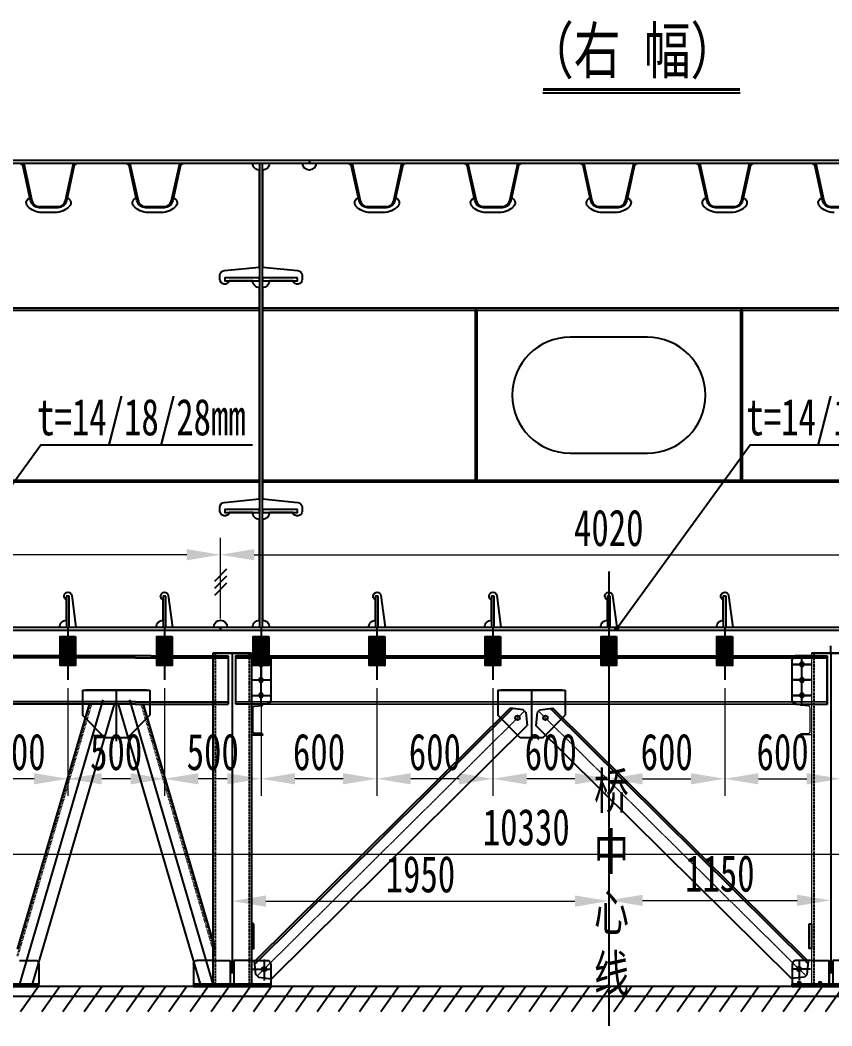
# Model space of a CAD drawing. Extents: x -158665 to 747974, y -1078007 to -307893.
# Drawn here: x 563359 to 567561, y -716023 to -710817 of the extents above; entities that cross this region are included whole.
import ezdxf

# ---------------------------------------------------------------- set-up
doc = ezdxf.new("R2010")
doc.units = 0
doc.header["$LTSCALE"] = 0.02
doc.header["$MEASUREMENT"] = 0
doc.header["$PDMODE"] = 35
doc.header["$PDSIZE"] = 150
for name, pattern in [('ACAD_ISO10W100', [18, 12, -3, 0, -3]), ('CENTER', [2, 1.25, -0.25, 0.25, -0.25]), ('DASHEDX2', [38.1, 25.4, -12.7])]:
    doc.linetypes.add(name, pattern=pattern)
doc.layers.get('0').update_dxf_attribs({"linetype": 'CONTINUOUS'})
doc.layers.get('Defpoints').update_dxf_attribs({"linetype": 'CONTINUOUS'})
doc.layers.add('1', color=1, linetype='CONTINUOUS')
doc.layers.add('中心线(CENTER)', color=1, linetype='CENTER', lineweight=13)
doc.layers.add('文字层', color=4, linetype='CONTINUOUS', lineweight=13)
doc.styles.add('仿宋', font='仿宋_GB2312_1.ttf', dxfattribs={"width": 0.7})
doc.dimstyles.new('70', dxfattribs={"dimscale": 70, "dimtxt": 2.7, "dimasz": 2.5, "dimexe": 1.25, "dimexo": 0.625, "dimtad": 1, "dimdec": 0, "dimdsep": 46, "dimtxsty": '仿宋', "dimcen": 2.5, "dimclrd": 3, "dimclre": 3, "dimclrt": 4, "dimazin": 0, "dimtfac": 1, "dimtdec": 0, "dimtmove": 0, "dimatfit": 3, "dimfxl": 1.25, "dimlwd": 13, "dimlwe": 13, "dimarcsym": 0})

# ---------------------------------------------------------------- blocks, each defined once
blk = doc.blocks.new('f d')
at = {"color": 8}
for p, q in [((-200, 0), (0, 0)), ((-1825, -192.3), (-1475, -192.3)), ((-1493.7, -192.3), (-1806.2, -192.3)), ((-1475, -192.3), (-1475, -320.6)), ((1625, -192.3), (1275, -192.3)), ((1275, -192.3), (1275, -320.6)), ((1293.7, -192.3), (1606.2, -192.3)), ((1450, -192.3), (1450, -451)), ((-300, -1610.5), (-300, -1714)), ((-299.9, -1610.5), (-299.9, -1722.5)), ((-199.9, -1590.5), (-279.9, -1590.5)), ((-200, -1590.5), (-110, -1590.5)), ((-199.9, -1590.5), (-109.9, -1590.5)), ((-110, -1590.5), (-110, -1714)), ((-109.9, -1590.5), (-109.9, -1714.5)), ((0, -1590.5), (-90, -1590.5)), ((-90, -1590.5), (-90, -1714)), ((100, -1610.5), (100, -1714)), ((-300, -1714), (100, -1714)), ((100, -1714), (-300, -1714)), ((-300, -1726), (-300, -1714)), ((-300, -1726), (-300, -1714)), ((50, -1714), (-250, -1714)), ((-250, -1714), (50, -1714)), ((-250, -1714), (-208, -1714)), ((-250, -1714), (-208, -1714)), ((-250, -1714), (-208, -1714)), ((-250, -1714), (-208, -1714)), ((50, -1714), (8, -1714)), ((50, -1714), (8, -1714)), ((100, -1726), (100, -1714)), ((-300, -1726), (100, -1726)), ((100, -1726), (-300, -1726)), ((-30, -1726), (-170, -1726)), ((-170, -1726), (-30, -1726))]:
    blk.add_line(p, q, dxfattribs=at)
at = {"color": 8, "linetype": 'DASHEDX2', "ltscale": 10}
for p, q in [((-188, 0), (-188, -1714)), ((-188, 0), (-188, -1714)), ((-188, 0), (-188, -1714)), ((-12, 0), (-12, -1714))]:
    blk.add_line(p, q, dxfattribs=at)
at = {"color": 8, "ltscale": 50}
for p, q in [((-1825, -192.3), (-1825, -320.6)), ((1625, -192.3), (1625, -320.6)), ((-3083.5, -1596.6), (-1760.8, -286)), ((-3082.3, -1609.4), (-1748, -287.4)), ((-1693.6, -293.4), (-1760.8, -286)), ((-1686.6, -300.5), (-1693.6, -293.4)), ((-1686.6, -300.5), (-1679.5, -307.6)), ((-1679.5, -307.6), (-1672.8, -374.8)), ((-1620.4, -307.6), (-1627.1, -374.8)), ((-1613.4, -300.5), (-1620.4, -307.6)), ((-1613.4, -300.5), (-1606.4, -293.3)), ((-1606.4, -293.3), (-1539.2, -286)), ((-217.3, -1608.9), (-1552, -287.4)), ((-216, -1596.1), (-1539.2, -286)), ((16, -1596.1), (1339.2, -286)), ((17.3, -1608.9), (1352, -287.4)), ((1406.4, -293.3), (1339.2, -286)), ((1413.4, -300.5), (1406.4, -293.3)), ((1413.4, -300.5), (1420.4, -307.6)), ((1420.4, -307.6), (1427.1, -374.8)), ((1479.5, -307.6), (1472.8, -374.8)), ((1486.6, -300.5), (1479.5, -307.6)), ((1486.6, -300.5), (1493.6, -293.4)), ((1493.6, -293.4), (1560.8, -286)), ((2882.3, -1609.4), (1548, -287.4)), ((2883.5, -1596.6), (1560.8, -286)), ((-1708.2, -438.7), (-1825, -320.6)), ((-1708.1, -438.7), (-1825, -320.7)), ((-1591.8, -438.7), (-1475, -320.6)), ((1391.8, -438.7), (1275, -320.6)), ((1508.1, -438.7), (1625, -320.7)), ((1508.2, -438.7), (1625, -320.6)), ((-2995.5, -1685.4), (-1672.8, -374.8)), ((-303.9, -1684.9), (-1627.1, -374.8)), ((103.9, -1684.9), (1427.1, -374.8)), ((2795.5, -1685.4), (1472.8, -374.8)), ((-1591.8, -438.7), (-1708.2, -438.7)), ((1391.8, -438.7), (1508.2, -438.7)), ((-3076.8, -1663.9), (-3083.5, -1596.6)), ((-200, -1590.5), (-280, -1590.5)), ((-222.7, -1663.4), (-216, -1596.1)), ((0, -1590.5), (80, -1590.5)), ((22.7, -1663.4), (16, -1596.1)), ((2876.8, -1663.9), (2883.5, -1596.6)), ((-3069.8, -1671), (-3076.8, -1663.9)), ((-229.7, -1670.5), (-222.7, -1663.4)), ((29.7, -1670.5), (22.7, -1663.4)), ((2869.8, -1671), (2876.8, -1663.9)), ((-3069.8, -1671), (-3062.7, -1678.1)), ((-3062.7, -1678.1), (-2995.5, -1685.4)), ((-236.7, -1677.6), (-303.9, -1684.9)), ((-229.7, -1670.5), (-236.7, -1677.6)), ((29.7, -1670.5), (36.7, -1677.6)), ((36.7, -1677.6), (103.9, -1684.9)), ((2862.7, -1678.1), (2795.5, -1685.4)), ((2869.8, -1671), (2862.7, -1678.1))]:
    blk.add_line(p, q, dxfattribs=at)
at = {"color": 8, "ltscale": 5}
blk.add_line((-1650, -192.3), (-1650, -451), dxfattribs=at)
at = {"color": 8, "linetype": 'ACAD_ISO10W100', "ltscale": 10}
for p, q in [((-3034.3, -1585.8), (-3034.2, -1695.8)), ((-265.2, -1585.3), (-265.2, -1695.3)), ((65.2, -1585.3), (65.2, -1695.3)), ((2834.3, -1585.8), (2834.2, -1695.8)), ((-3094.3, -1635.8), (-2994.3, -1635.7)), ((-205.2, -1635.3), (-305.2, -1635.3)), ((5.2, -1635.3), (105.2, -1635.3)), ((2894.3, -1635.8), (2794.3, -1635.7))]:
    blk.add_line(p, q, dxfattribs=at)
at = {"color": 8}
for centre in [(-1722.1, -335.7), (-1722.1, -335.6), (-1577.9, -335.6), (1377.9, -335.6), (1522.1, -335.6), (1522.1, -335.7), (-3034.3, -1635.8), (-265.2, -1635.3), (65.2, -1635.3), (2834.3, -1635.8)]:
    blk.add_circle(centre, 11.6, dxfattribs=at)
for centre, start, end in [((-280, -1610.5), 90, 180), ((-279.9, -1610.5), 90, 180), ((80, -1610.5), 0, 90)]:
    blk.add_arc(centre, 20, start, end, dxfattribs=at)
at = {"layer": '中心线(CENTER)', "color": 8, "ltscale": 5}
for p, q in [((-3069.8, -1671), (-1686.6, -300.5)), ((-229.7, -1670.5), (-1613.4, -300.5)), ((29.7, -1670.5), (1413.4, -300.5)), ((2869.8, -1671), (1486.6, -300.5))]:
    blk.add_line(p, q, dxfattribs=at)
at = {"layer": '文字层', "color": 8}
for p, q in [((-200, 0), (-200, -1320)), ((-200, 0), (-200, -1714)), ((-200, 0), (-200, -1714)), ((-200, 0), (-200, -1714)), ((0, 0), (0, -1714)), ((0, 0), (0, -1714))]:
    blk.add_line(p, q, dxfattribs=at)
blk.add_lwpolyline([(-200, -424), (-260, -424, -0.390356), (-253.4, -416.8), (-215.1, -413.9, 0.393594), (-207.2, -405.3), (-207.2, -282.7, 0.390356), (-215.1, -274.1), (-253.4, -271.2, -0.390356), (-260, -264), (-200, -264)], format="xyb", close=True, dxfattribs=at)
blk = doc.blocks.new('TJ')
at = {"color": 8}
for p, q in [((8800, 0), (9000, 0)), ((8900, 0), (8900, -1658.3)), ((11900, 0), (11900, -1320)), ((12100, 0), (11900, 0)), ((11900, 0), (11900, -1714)), ((11900, 0), (12100, 0)), ((12000, 0), (12000, -1658.3)), ((12100, 0), (12100, -1714)), ((12100, 0), (12100, -1714)), ((8919.9, -15.3), (8919.7, -265.5)), ((8919.7, -265.5), (8919.9, -15.3)), ((8919.7, -265.5), (8919.9, -15.3)), ((8919.9, -264), (8919.9, -13.8)), ((8919.9, -264), (8919.9, -13.8)), ((8999.9, -14), (8919.9, -14)), ((8999.9, -14), (8919.9, -14)), ((11980.1, -14), (8920, -13.8)), ((8920, -13.8), (8920, -264)), ((8920, -264), (8920, -13.8)), ((8920, -264), (8920, -13.8)), ((9080, -14), (8920, -14)), ((9000, -14), (8920, -14)), ((11980.1, -25.1), (8920, -25.5)), ((9099.9, -244), (9099.9, -34)), ((9100, -244), (9100, -34)), ((11980.1, -264), (11980.1, -14)), ((11980.1, -264), (11980.1, -14)), ((12419.9, -14), (12020, -14)), ((12020, -14), (12020, -263.9)), ((12499.9, -25), (12020, -25.1)), ((12419.9, -14), (13180, -14)), ((13180, -14), (12499.9, -14)), ((12499.9, -25), (13180, -25)), ((12900.1, -25), (13180, -25)), ((12775, -192.3), (12425, -192.3)), ((12425, -192.3), (12425, -320.6)), ((12443.8, -192.3), (12756.3, -192.3)), ((12600, -192.3), (12600, -455.7)), ((11980.1, -252.8), (8920, -251.5)), ((12499.9, -253), (12020, -252.8)), ((12531.3, -242.1), (12100, -1714)), ((12499.9, -253), (13180, -253)), ((12668.7, -242.1), (13100, -1714)), ((8999.9, -264), (8919.9, -264)), ((8999.9, -264), (8919.9, -264)), ((11980.1, -263.9), (8920, -263.5)), ((9080, -264), (8920, -264)), ((9000, -264), (8920, -264)), ((11900.1, -264), (11980.1, -264)), ((11900.1, -264), (11980.1, -264)), ((12499.9, -264), (12020, -263.9)), ((12499.9, -264), (13180, -264)), ((12900.1, -264), (13180, -264)), ((11800.1, -1610.5), (11800.1, -1722.5)), ((11900.1, -1590.5), (11820.1, -1590.5)), ((11900.1, -1590.5), (11990.1, -1590.5)), ((11990.1, -1590.5), (11990.1, -1714.5)), ((12100, -1590.5), (12010, -1590.5)), ((12010, -1590.5), (12010, -1714)), ((12099.9, -1590.5), (12179.9, -1590.5)), ((12199.9, -1610.5), (12199.9, -1722.5)), ((13000, -1610.5), (13000, -1714)), ((11800, -1714), (12200, -1714)), ((12200, -1714), (11800, -1714)), ((11800, -1726), (11800, -1714)), ((12150, -1714), (11850, -1714)), ((11850, -1714), (12150, -1714)), ((11850, -1714), (11892, -1714)), ((11850, -1714), (11892, -1714)), ((13400, -1714), (13000, -1714)), ((13000, -1714), (13400, -1714)), ((13000, -1726), (13000, -1714)), ((13050, -1714), (13350, -1714)), ((13050, -1714), (13092, -1714)), ((13050, -1714), (13092, -1714)), ((13350, -1714), (13050, -1714)), ((11800, -1726), (12200, -1726)), ((12200, -1726), (11800, -1726)), ((12070, -1726), (11930, -1726)), ((11930, -1726), (12070, -1726)), ((13400, -1726), (13000, -1726)), ((13000, -1726), (13400, -1726))]:
    blk.add_line(p, q, dxfattribs=at)
at = {"color": 8, "ltscale": 50}
for p, q in [((8900, 0), (8900, 37.9)), ((8999.9, -14), (9079.9, -14)), ((12775, -192.3), (12775, -320.6)), ((9060, -264), (9000, -264)), ((9079.9, -264), (9060, -264)), ((12459.8, -264), (12088, -1532.7)), ((12590, -264), (12165.1, -1714)), ((12610, -264), (13034.9, -1714)), ((12740.2, -264), (13112, -1532.7)), ((12541.9, -438.7), (12425, -320.6)), ((12658.1, -438.7), (12775, -320.7)), ((12658.2, -438.7), (12775, -320.6)), ((12541.9, -438.7), (12658.2, -438.7)), ((13100, -1590.5), (13020, -1590.5))]:
    blk.add_line(p, q, dxfattribs=at)
at = {"color": 8, "linetype": 'DASHEDX2', "ltscale": 10}
for p, q in [((11912, 0), (11912, -1714)), ((11912, 0), (11912, -1714)), ((12088, 0), (12088, -1714)), ((12088, 0), (12088, -1714)), ((12499.9, -25), (13180, -25)), ((12470.2, -264), (12088, -1568.3)), ((12729.8, -264), (13112, -1568.3))]:
    blk.add_line(p, q, dxfattribs=at)
at = {"color": 8, "linetype": 'ACAD_ISO10W100', "ltscale": 10}
for p, q in [((9049.9, -264), (9049.9, -14)), ((9050, -264), (9050, -14)), ((9050, -264), (9050, -14)), ((11850.1, -264), (11850.1, -14)), ((8999.9, -59), (9096.1, -59)), ((9100, -59), (9003.8, -59)), ((11900.1, -59), (11803.9, -59)), ((8999.9, -139), (9096.1, -139)), ((9100, -139), (9003.8, -139)), ((11900.1, -139), (11803.9, -139)), ((8999.9, -219), (9096.1, -219)), ((9100, -219), (9003.8, -219)), ((11900.1, -219), (11803.9, -219))]:
    blk.add_line(p, q, dxfattribs=at)
at = {"color": 8}
blk.add_lwpolyline([(9080, -264, 0.414214), (9100, -244), (9100, -34, 0.414214), (9080, -14, -0.414214), (9100, -34)], format="xyb", dxfattribs=at)
at = {"color": 8, "ltscale": 50}
blk.add_lwpolyline([(11900.1, -14), (11980.1, -14), (11900.1, -14), (11820.1, -14, 0.414214), (11800.1, -34), (11800.1, -244, 0.414214), (11820.1, -264), (11840, -264), (11900, -264)], format="xyb", dxfattribs=at)
at = {"color": 8}
blk.add_lwpolyline([(11900, -424), (11840, -424, -0.390356), (11846.6, -416.8), (11884.9, -413.9, 0.393594), (11892.8, -405.3), (11892.8, -282.7, 0.390356), (11884.9, -274.1), (11846.6, -271.2, -0.390356), (11840, -264), (11900, -264)], format="xyb", close=True, dxfattribs=at)
for points in [[(9012, -1402), (9000, -1402), (9000, -1530), (9012, -1530)], [(11888, -1402), (11900, -1402), (11900, -1530), (11888, -1530)], [(-556.3, -1726), (19324.5, -1726), (19324.5, -1775.9), (-556.3, -1775.9)]]:
    blk.add_lwpolyline(points, close=True, dxfattribs=at)
at = {"color": 8, "elevation": -15.9}
for points in [[(8949.8, -1702.4), (8949.8, -1722.8), (8961.6, -1722.8), (8961.6, -1702.4)], [(9058.1, -1702.4), (9058.1, -1722.8), (9069.8, -1722.8), (9069.8, -1702.4)]]:
    blk.add_lwpolyline(points, close=True, dxfattribs=at)
at = {"color": 8}
for centre in [(9049.9, -59), (9050, -59), (9050, -59), (11850.1, -59), (9049.9, -139), (9050, -139), (9050, -139), (11850.1, -139), (9049.9, -219), (9050, -219), (9050, -219), (11850.1, -219)]:
    blk.add_circle(centre, 11, dxfattribs=at)
for centre, start, end in [((9079.9, -34), 0, 90), ((9079.9, -244), 270, 0), ((9080, -244), 270, 0), ((11820.1, -1610.5), 90, 180), ((12179.9, -1610.5), 0, 90), ((13020, -1610.5), 90, 180)]:
    blk.add_arc(centre, 20, start, end, dxfattribs=at)
at = {"color": 8, "xscale": -1}
blk.add_blockref('f d', (8800, 0), dxfattribs=at)
blk = doc.blocks.new('*D465')
at = {"color": 3, "lineweight": 13, "ltscale": 3}
for p, q in [((567006.1, -714275.3), (567006.1, -714831.1)), ((566406.1, -714703.4), (566406.1, -714831.1))]:
    blk.add_line(p, q, dxfattribs=at)
at = {"color": 3, "linetype": 'ByBlock', "lineweight": 13, "ltscale": 3}
blk.add_line((566581.1, -714743.6), (566831.1, -714743.6), dxfattribs=at)
at = {"color": 3, "ltscale": 3}
for points in [[(566581.1, -714714.5), (566581.1, -714772.8), (566406.1, -714743.6)], [(566831.1, -714714.5), (566831.1, -714772.8), (567006.1, -714743.6)]]:
    blk.add_solid(points, dxfattribs=at)
at = {"layer": 'Defpoints', "color": 0, "ltscale": 3}
for p in [(567006.1, -714231.6), (566406.1, -714659.7), (567006.1, -714743.6)]:
    blk.add_point(p, dxfattribs=at)
at = {"color": 4, "ltscale": 3, "insert": (566706.1, -714605.4), "char_height": 189, "attachment_point": 5, "style": '仿宋'}
blk.add_mtext('600', dxfattribs=at)
blk = doc.blocks.new('*D466')
at = {"color": 3, "lineweight": 13, "ltscale": 3}
for p, q in [((567006.1, -714275.3), (567006.1, -714831.1)), ((567606.1, -714275.3), (567606.1, -714831.1))]:
    blk.add_line(p, q, dxfattribs=at)
at = {"color": 3, "linetype": 'ByBlock', "lineweight": 13, "ltscale": 3}
blk.add_line((567181.1, -714743.6), (567431.1, -714743.6), dxfattribs=at)
at = {"color": 3, "ltscale": 3}
for points in [[(567181.1, -714714.5), (567181.1, -714772.8), (567006.1, -714743.6)], [(567431.1, -714714.5), (567431.1, -714772.8), (567606.1, -714743.6)]]:
    blk.add_solid(points, dxfattribs=at)
at = {"layer": 'Defpoints', "color": 0, "ltscale": 3}
for p in [(567006.1, -714231.6), (567606.1, -714231.6), (567606.1, -714743.6)]:
    blk.add_point(p, dxfattribs=at)
at = {"color": 4, "ltscale": 3, "insert": (567306.1, -714605.4), "char_height": 189, "attachment_point": 5, "style": '仿宋'}
blk.add_mtext('600', dxfattribs=at)
blk = doc.blocks.new('*D475')
at = {"color": 3, "lineweight": 13, "ltscale": 3}
for p, q in [((565806.1, -714275.3), (565806.1, -714831.1)), ((566406.1, -714275.3), (566406.1, -714831.1))]:
    blk.add_line(p, q, dxfattribs=at)
at = {"color": 3, "linetype": 'ByBlock', "lineweight": 13, "ltscale": 3}
blk.add_line((566231.1, -714743.6), (565981.1, -714743.6), dxfattribs=at)
at = {"color": 3, "ltscale": 3}
for points in [[(565981.1, -714714.5), (565981.1, -714772.8), (565806.1, -714743.6)], [(566231.1, -714714.5), (566231.1, -714772.8), (566406.1, -714743.6)]]:
    blk.add_solid(points, dxfattribs=at)
at = {"layer": 'Defpoints', "color": 0, "ltscale": 3}
for p in [(565806.1, -714231.6), (566406.1, -714231.6), (565806.1, -714743.6)]:
    blk.add_point(p, dxfattribs=at)
at = {"color": 4, "ltscale": 3, "insert": (566106.1, -714605.4), "char_height": 189, "attachment_point": 5, "style": '仿宋'}
blk.add_mtext('600', dxfattribs=at)
blk = doc.blocks.new('*D476')
at = {"color": 3, "lineweight": 13, "ltscale": 3}
for p, q in [((565206.1, -714275.3), (565206.1, -714831.1)), ((565806.1, -714275.3), (565806.1, -714831.1))]:
    blk.add_line(p, q, dxfattribs=at)
at = {"color": 3, "linetype": 'ByBlock', "lineweight": 13, "ltscale": 3}
blk.add_line((565631.1, -714743.6), (565381.1, -714743.6), dxfattribs=at)
at = {"color": 3, "ltscale": 3}
for points in [[(565381.1, -714714.5), (565381.1, -714772.8), (565206.1, -714743.6)], [(565631.1, -714714.5), (565631.1, -714772.8), (565806.1, -714743.6)]]:
    blk.add_solid(points, dxfattribs=at)
at = {"layer": 'Defpoints', "color": 0, "ltscale": 3}
for p in [(565206.1, -714231.6), (565806.1, -714231.6), (565206.1, -714743.6)]:
    blk.add_point(p, dxfattribs=at)
at = {"color": 4, "ltscale": 3, "insert": (565506.1, -714605.4), "char_height": 189, "attachment_point": 5, "style": '仿宋'}
blk.add_mtext('600', dxfattribs=at)
blk = doc.blocks.new('*D477')
at = {"color": 3, "lineweight": 13, "ltscale": 3}
for p, q in [((564606.1, -714275.3), (564606.1, -714831.1)), ((565206.1, -714275.3), (565206.1, -714831.1))]:
    blk.add_line(p, q, dxfattribs=at)
at = {"color": 3, "linetype": 'ByBlock', "lineweight": 13, "ltscale": 3}
blk.add_line((565031.1, -714743.6), (564781.1, -714743.6), dxfattribs=at)
at = {"color": 3, "ltscale": 3}
for points in [[(564781.1, -714714.5), (564781.1, -714772.8), (564606.1, -714743.6)], [(565031.1, -714714.5), (565031.1, -714772.8), (565206.1, -714743.6)]]:
    blk.add_solid(points, dxfattribs=at)
at = {"layer": 'Defpoints', "color": 0, "ltscale": 3}
for p in [(564606.1, -714231.6), (565206.1, -714231.6), (564606.1, -714743.6)]:
    blk.add_point(p, dxfattribs=at)
at = {"color": 4, "ltscale": 3, "insert": (564906.1, -714605.4), "char_height": 189, "attachment_point": 5, "style": '仿宋'}
blk.add_mtext('600', dxfattribs=at)
blk = doc.blocks.new('*D478')
at = {"color": 3, "lineweight": 13, "ltscale": 3}
for p, q in [((564106.1, -714275.3), (564106.1, -714831.1)), ((564606.1, -714275.3), (564606.1, -714831.1))]:
    blk.add_line(p, q, dxfattribs=at)
at = {"color": 3, "linetype": 'ByBlock', "lineweight": 13, "ltscale": 3}
blk.add_line((564431.1, -714743.6), (564281.1, -714743.6), dxfattribs=at)
at = {"color": 3, "ltscale": 3}
for points in [[(564281.1, -714714.5), (564281.1, -714772.8), (564106.1, -714743.6)], [(564431.1, -714714.5), (564431.1, -714772.8), (564606.1, -714743.6)]]:
    blk.add_solid(points, dxfattribs=at)
at = {"layer": 'Defpoints', "color": 0, "ltscale": 3}
for p in [(564106.1, -714231.6), (564606.1, -714231.6), (564106.1, -714743.6)]:
    blk.add_point(p, dxfattribs=at)
at = {"color": 4, "ltscale": 3, "insert": (564356.1, -714605.4), "char_height": 189, "attachment_point": 5, "style": '仿宋'}
blk.add_mtext('500', dxfattribs=at)
blk = doc.blocks.new('*D479')
at = {"color": 3, "lineweight": 13, "ltscale": 3}
for p, q in [((563606.1, -714275.3), (563606.1, -714831.1)), ((564106.1, -714275.3), (564106.1, -714831.1))]:
    blk.add_line(p, q, dxfattribs=at)
at = {"color": 3, "linetype": 'ByBlock', "lineweight": 13, "ltscale": 3}
blk.add_line((563931.1, -714743.6), (563781.1, -714743.6), dxfattribs=at)
at = {"color": 3, "ltscale": 3}
for points in [[(563781.1, -714714.5), (563781.1, -714772.8), (563606.1, -714743.6)], [(563931.1, -714714.5), (563931.1, -714772.8), (564106.1, -714743.6)]]:
    blk.add_solid(points, dxfattribs=at)
at = {"layer": 'Defpoints', "color": 0, "ltscale": 3}
for p in [(563606.1, -714231.6), (564106.1, -714231.6), (563606.1, -714743.6)]:
    blk.add_point(p, dxfattribs=at)
at = {"color": 4, "ltscale": 3, "insert": (563856.1, -714605.4), "char_height": 189, "attachment_point": 5, "style": '仿宋'}
blk.add_mtext('500', dxfattribs=at)
blk = doc.blocks.new('*D480')
at = {"color": 3, "lineweight": 13, "ltscale": 3}
for p, q in [((563106.1, -714275.3), (563106.1, -714831.1)), ((563606.1, -714275.3), (563606.1, -714831.1))]:
    blk.add_line(p, q, dxfattribs=at)
at = {"color": 3, "linetype": 'ByBlock', "lineweight": 13, "ltscale": 3}
blk.add_line((563431.1, -714743.6), (563281.1, -714743.6), dxfattribs=at)
at = {"color": 3, "ltscale": 3}
for points in [[(563281.1, -714714.5), (563281.1, -714772.8), (563106.1, -714743.6)], [(563431.1, -714714.5), (563431.1, -714772.8), (563606.1, -714743.6)]]:
    blk.add_solid(points, dxfattribs=at)
at = {"layer": 'Defpoints', "color": 0, "ltscale": 3}
for p in [(563106.1, -714231.6), (563606.1, -714231.6), (563106.1, -714743.6)]:
    blk.add_point(p, dxfattribs=at)
at = {"color": 4, "ltscale": 3, "insert": (563356.1, -714605.4), "char_height": 189, "attachment_point": 5, "style": '仿宋'}
blk.add_mtext('500', dxfattribs=at)
blk = doc.blocks.new('*D485')
at = {"color": 3, "lineweight": 13, "ltscale": 3}
for p, q in [((561241.1, -714019.8), (561241.1, -715220.8)), ((571571.1, -714019.8), (571571.1, -715220.8))]:
    blk.add_line(p, q, dxfattribs=at)
at = {"color": 3, "linetype": 'ByBlock', "lineweight": 13, "ltscale": 3}
blk.add_line((561416.1, -715133.3), (571396.1, -715133.3), dxfattribs=at)
at = {"color": 3, "ltscale": 3}
for points in [[(561416.1, -715104.1), (561416.1, -715162.4), (561241.1, -715133.3)], [(571396.1, -715104.1), (571396.1, -715162.4), (571571.1, -715133.3)]]:
    blk.add_solid(points, dxfattribs=at)
at = {"layer": 'Defpoints', "color": 0, "ltscale": 3}
for p in [(561241.1, -713976.1), (571571.1, -713976.1), (571571.1, -715133.3)]:
    blk.add_point(p, dxfattribs=at)
at = {"color": 4, "ltscale": 3, "insert": (565979.1, -714995), "char_height": 189, "attachment_point": 5, "style": '仿宋'}
blk.add_mtext('10330', dxfattribs=at)
blk = doc.blocks.new('*D527')
at = {"color": 3, "lineweight": 13, "ltscale": 3}
for p, q in [((566406.1, -715329.2), (566406.1, -715285.4)), ((567556.1, -715482.5), (567556.1, -715285.4))]:
    blk.add_line(p, q, dxfattribs=at)
at = {"color": 3, "linetype": 'ByBlock', "lineweight": 13, "ltscale": 3}
blk.add_line((566581.1, -715372.9), (567381.1, -715372.9), dxfattribs=at)
at = {"color": 3, "ltscale": 3}
for points in [[(566581.1, -715343.7), (566581.1, -715402.1), (566406.1, -715372.9)], [(567381.1, -715343.7), (567381.1, -715402.1), (567556.1, -715372.9)]]:
    blk.add_solid(points, dxfattribs=at)
at = {"layer": 'Defpoints', "color": 0, "ltscale": 3}
for p in [(566406.1, -715372.9), (567556.1, -715372.9), (567556.1, -715526.2)]:
    blk.add_point(p, dxfattribs=at)
at = {"color": 4, "ltscale": 3, "insert": (566981.1, -715234.7), "char_height": 189, "attachment_point": 5, "style": '仿宋'}
blk.add_mtext('1150', dxfattribs=at)
blk = doc.blocks.new('*D530')
at = {"color": 3, "lineweight": 13, "ltscale": 3}
for p, q in [((564456.1, -715349.9), (564456.1, -715289.2)), ((566406.1, -715332.9), (566406.1, -715289.2))]:
    blk.add_line(p, q, dxfattribs=at)
at = {"color": 3, "linetype": 'ByBlock', "lineweight": 13, "ltscale": 3}
blk.add_line((564631.1, -715376.7), (566231.1, -715376.7), dxfattribs=at)
at = {"color": 3, "ltscale": 3}
for points in [[(564631.1, -715347.5), (564631.1, -715405.9), (564456.1, -715376.7)], [(566231.1, -715347.5), (566231.1, -715405.9), (566406.1, -715376.7)]]:
    blk.add_solid(points, dxfattribs=at)
at = {"layer": 'Defpoints', "color": 0, "ltscale": 3}
for p in [(564456.1, -715393.6), (566406.1, -715376.7), (566406.1, -715376.7)]:
    blk.add_point(p, dxfattribs=at)
at = {"color": 4, "ltscale": 3, "insert": (565431.1, -715238.4), "char_height": 189, "attachment_point": 5, "style": '仿宋'}
blk.add_mtext('1950', dxfattribs=at)
blk = doc.blocks.new('*D800')
at = {"color": 3, "lineweight": 13, "ltscale": 3}
for p, q in [((561241.1, -713914.3), (561241.1, -713496.5)), ((564396.1, -713914.3), (564396.1, -713496.5))]:
    blk.add_line(p, q, dxfattribs=at)
at = {"color": 3, "linetype": 'ByBlock', "lineweight": 13, "ltscale": 3}
blk.add_line((564221.1, -713584), (561416.1, -713584), dxfattribs=at)
at = {"color": 3, "ltscale": 3}
for points in [[(561416.1, -713554.9), (561416.1, -713613.2), (561241.1, -713584)], [(564221.1, -713554.9), (564221.1, -713613.2), (564396.1, -713584)]]:
    blk.add_solid(points, dxfattribs=at)
at = {"layer": 'Defpoints', "color": 0, "ltscale": 3}
for p in [(561241.1, -713584), (561241.1, -713958.1), (564396.1, -713958.1)]:
    blk.add_point(p, dxfattribs=at)
at = {"color": 4, "ltscale": 3, "insert": (562818.6, -713445.8), "char_height": 189, "attachment_point": 5, "style": '仿宋'}
blk.add_mtext('3155', dxfattribs=at)
blk = doc.blocks.new('*D801')
at = {"color": 3, "lineweight": 13, "ltscale": 3}
for p, q in [((564396.1, -713914.3), (564396.1, -713496.5)), ((568416.1, -713914.3), (568416.1, -713496.5))]:
    blk.add_line(p, q, dxfattribs=at)
at = {"color": 3, "linetype": 'ByBlock', "lineweight": 13, "ltscale": 3}
blk.add_line((564571.1, -713584), (568241.1, -713584), dxfattribs=at)
at = {"color": 3, "ltscale": 3}
for points in [[(564571.1, -713554.9), (564571.1, -713613.2), (564396.1, -713584)], [(568241.1, -713554.9), (568241.1, -713613.2), (568416.1, -713584)]]:
    blk.add_solid(points, dxfattribs=at)
at = {"layer": 'Defpoints', "color": 0, "ltscale": 3}
for p in [(568416.1, -713584), (564396.1, -713958.1), (568416.1, -713958.1)]:
    blk.add_point(p, dxfattribs=at)
at = {"color": 4, "ltscale": 3, "insert": (566406.1, -713445.8), "char_height": 189, "attachment_point": 5, "style": '仿宋'}
blk.add_mtext('4020', dxfattribs=at)

msp = doc.modelspace()

# ---------------------------------------------------------------- hatches: boundary and pattern name
at = {"ltscale": 3}
h = msp.add_hatch(dxfattribs=at)
h.set_pattern_fill('ANSI31', color=1, style=0)
h.set_pattern_definition([(45, (404034.78425, -744136.62344), (-0.08838834765, 0.08838834765), [])])
edge = h.paths.add_edge_path()
edge.add_arc((566446.5, -713967.5), 8.47, 0, 360)
h = msp.add_hatch(dxfattribs=at)
h.set_pattern_fill('ANSI31', style=0)
h.set_pattern_definition([(45, (427305.2723, -737248.2792), (-0.08838834765, 0.08838834765), [])])
h.paths.add_polyline_path([(563646.1, -714006.8), (563646.1, -714156.8), (563566.1, -714156.8), (563566.1, -714006.8)])
h = msp.add_hatch(dxfattribs=at)
h.set_pattern_fill('ANSI31', style=0)
h.set_pattern_definition([(45, (427805.2723, -737248.2792), (-0.08838834765, 0.08838834765), [])])
h.paths.add_polyline_path([(564146.1, -714006.8), (564146.1, -714156.8), (564066.1, -714156.8), (564066.1, -714006.8)])
h = msp.add_hatch(dxfattribs=at)
h.set_pattern_fill('ANSI31', style=0)
h.set_pattern_definition([(45, (428305.2723, -737248.2792), (-0.08838834765, 0.08838834765), [])])
h.paths.add_polyline_path([(564646.1, -714006.8), (564646.1, -714156.8), (564566.1, -714156.8), (564566.1, -714006.8)])
h = msp.add_hatch(dxfattribs=at)
h.set_pattern_fill('ANSI31', style=0)
h.set_pattern_definition([(45, (428905.2723, -737248.2792), (-0.08838834765, 0.08838834765), [])])
h.paths.add_polyline_path([(565246.1, -714006.8), (565246.1, -714156.8), (565166.1, -714156.8), (565166.1, -714006.8)])
h = msp.add_hatch(dxfattribs=at)
h.set_pattern_fill('ANSI31', style=0)
h.set_pattern_definition([(45, (429505.2723, -737248.2792), (-0.08838834765, 0.08838834765), [])])
h.paths.add_polyline_path([(565846.1, -714006.8), (565846.1, -714156.8), (565766.1, -714156.8), (565766.1, -714006.8)])
h = msp.add_hatch(dxfattribs=at)
h.set_pattern_fill('ANSI31', style=0)
h.set_pattern_definition([(45, (430105.2723, -737248.2792), (-0.08838834765, 0.08838834765), [])])
h.paths.add_polyline_path([(566446.1, -714006.8), (566446.1, -714156.8), (566366.1, -714156.8), (566366.1, -714006.8)])
h = msp.add_hatch(dxfattribs=at)
h.set_pattern_fill('ANSI31', style=0)
h.set_pattern_definition([(45, (430705.2723, -737248.2792), (-0.08838834765, 0.08838834765), [])])
h.paths.add_polyline_path([(567046.1, -714006.8), (567046.1, -714156.8), (566966.1, -714156.8), (566966.1, -714006.8)])

# ---------------------------------------------------------------- linework, layer by layer
at = {"color": 33, "ltscale": 3}
msp.add_line((566406.1, -713670.3), (566406.1, -716022.6), dxfattribs=at)
at = {"color": 6, "ltscale": 3}
for p, q in [((563606.1, -713958.1), (563606.1, -714231.6)), ((564106.1, -713958.1), (564106.1, -714231.6)), ((564606.1, -713958.1), (564606.1, -714231.6)), ((565206.1, -713958.1), (565206.1, -714231.6)), ((565806.1, -713958.1), (565806.1, -714231.6)), ((566406.1, -713958.1), (566406.1, -714231.6)), ((567006.1, -713958.1), (567006.1, -714231.6))]:
    msp.add_line(p, q, dxfattribs=at)
at = {"color": 8, "ltscale": 3}
for p, q in [((563454.6, -715818.9), (563361.5, -715950.3)), ((563564.2, -715818.9), (563471.2, -715950.3)), ((563673.9, -715818.9), (563580.8, -715950.3)), ((563783.5, -715818.9), (563690.5, -715950.3)), ((563893.2, -715818.9), (563800.1, -715950.3)), ((564002.8, -715818.9), (563909.8, -715950.3)), ((564112.5, -715818.9), (564019.4, -715950.3)), ((564222.1, -715818.9), (564129.1, -715950.3)), ((564331.8, -715818.9), (564238.7, -715950.3)), ((564441.4, -715818.9), (564348.4, -715950.3)), ((564551.1, -715818.9), (564458, -715950.3)), ((564660.7, -715818.9), (564567.7, -715950.3)), ((564770.4, -715818.9), (564677.4, -715950.3)), ((564880, -715818.9), (564787, -715950.3)), ((564989.7, -715818.9), (564896.7, -715950.3)), ((565099.3, -715818.9), (565006.3, -715950.3)), ((565209, -715818.9), (565116, -715950.3)), ((565318.6, -715818.9), (565225.6, -715950.3)), ((565428.3, -715818.9), (565335.3, -715950.3)), ((565537.9, -715818.9), (565444.9, -715950.3)), ((565647.6, -715818.9), (565554.6, -715950.3)), ((565757.2, -715818.9), (565664.2, -715950.3)), ((565866.9, -715818.9), (565773.9, -715950.3)), ((565976.6, -715818.9), (565883.5, -715950.3)), ((566086.2, -715818.9), (565993.2, -715950.3)), ((566195.9, -715818.9), (566102.8, -715950.3)), ((566305.5, -715818.9), (566212.5, -715950.3)), ((566415.2, -715818.9), (566322.1, -715950.3)), ((566524.8, -715818.9), (566431.8, -715950.3)), ((566634.5, -715818.9), (566541.4, -715950.3)), ((566744.1, -715818.9), (566651.1, -715950.3)), ((566853.8, -715818.9), (566760.7, -715950.3)), ((566963.4, -715818.9), (566870.4, -715950.3)), ((567073.1, -715818.9), (566980, -715950.3)), ((567182.7, -715818.9), (567089.7, -715950.3)), ((567292.4, -715818.9), (567199.3, -715950.3)), ((567402, -715818.9), (567309, -715950.3)), ((567511.7, -715818.9), (567418.6, -715950.3)), ((567621.3, -715818.9), (567528.3, -715950.3))]:
    msp.add_line(p, q, dxfattribs=at)
at = {"color": 2, "const_width": 14}
msp.add_lwpolyline([(566064.8, -711175.9), (567086, -711175.9)], dxfattribs=at)
at = {"color": 2}
msp.add_lwpolyline([(566064.8, -711193.4), (567086, -711193.4)], dxfattribs=at)
at = {"color": 4}
for points in [[(564856.1, -711558.1), (560586.1, -711558.1), (560586.1, -711542.1), (564856.1, -711542.1)], [(567956.1, -711558.1), (564856.1, -711558.1), (564856.1, -711542.1), (567956.1, -711542.1)], [(564598.1, -713958.1), (564614.1, -713958.1), (564614.1, -711558.1), (564598.1, -711558.1)], [(564598.1, -712150.1), (564418.1, -712150.1), (564418.1, -712166.1), (564598.1, -712166.1)], [(564794.1, -712150.1), (564614.1, -712150.1), (564614.1, -712166.1), (564794.1, -712166.1)], [(564598.1, -713350.1), (564418.1, -713350.1), (564418.1, -713366.1), (564598.1, -713366.1)], [(564794.1, -713350.1), (564614.1, -713350.1), (564614.1, -713366.1), (564794.1, -713366.1)], [(564396.1, -713976.1), (561241.1, -713976.1), (561241.1, -713958.1), (564396.1, -713958.1)], [(568416.1, -713976.1), (564396.1, -713976.1), (564396.1, -713958.1), (568416.1, -713958.1)]]:
    msp.add_lwpolyline(points, close=True, dxfattribs=at)
at = {"color": 2, "ltscale": 3}
for points in [[(563148.1, -713958.1), (563564.1, -713958.1, -0.414214), (563599.1, -713923.1), (563599.1, -713816.8, -1.76298), (563626, -713795.4), (563648.1, -713958.1), (564064.1, -713958.1, -0.414214), (564099.1, -713923.1), (564099.1, -713816.8, -1.76298), (564126, -713795.4), (564148.1, -713958.1), (564361.1, -713958.1, -1), (564431.1, -713958.1), (564563.1, -713958.1, -0.414214), (564598.1, -713923.1), (564598.1, -713401.1, -0.414214), (564563.1, -713366.1), (564441.8, -713366.1, -0.84909), (564393.1, -713358.1), (564393.1, -713338.1, -0.385508), (564415.7, -713313.2), (564598.1, -713295.1), (564598.1, -712201.1, -0.414214), (564563.1, -712166.1), (564441.8, -712166.1, -0.84909), (564393.1, -712158.1), (564393.1, -712138.1, -0.385508), (564415.7, -712113.2), (564598.1, -712095.1), (564598.1, -711593.1, -0.414214), (564563.1, -711558.1), (564201.1, -711558.1), (564189, -711567.9), (564152, -711738.1, -0.571769), (564165.3, -711779.1, -0.215741), (564090.1, -711813.1), (564022.1, -711813.1, -0.215741), (563947, -711779.1, -0.571769), (563960.3, -711738.1), (563923.3, -711567.9), (563911.1, -711558.1), (563651.1, -711558.1), (563639, -711567.9), (563602, -711738.1, -0.571769), (563615.3, -711779.1, -0.215741), (563540.1, -711813.1), (563472.1, -711813.1, -0.215741), (563397, -711779.1, -0.571769), (563410.3, -711738.1), (563373.3, -711567.9), (563361.1, -711558.1), (563101.1, -711558.1)], [(567572.1, -711813.1, -0.215741), (567497, -711779.1, -0.571769), (567510.3, -711738.1), (567473.3, -711567.9), (567461.1, -711558.1), (567151.1, -711558.1), (567139, -711567.9), (567102, -711738.1, -0.571769), (567115.3, -711779.1, -0.215741), (567040.1, -711813.1), (566972.1, -711813.1, -0.215741), (566897, -711779.1, -0.571769), (566910.3, -711738.1), (566873.3, -711567.9), (566861.1, -711558.1), (566551.1, -711558.1), (566539, -711567.9), (566502, -711738.1, -0.571769), (566515.3, -711779.1, -0.215741), (566440.1, -711813.1), (566372.1, -711813.1, -0.215741), (566297, -711779.1, -0.571769), (566310.3, -711738.1), (566273.3, -711567.9), (566261.1, -711558.1), (565951.1, -711558.1), (565939, -711567.9), (565902, -711738.1, -0.571769), (565915.3, -711779.1, -0.215741), (565840.1, -711813.1), (565772.1, -711813.1, -0.215741), (565697, -711779.1, -0.571769), (565710.3, -711738.1), (565673.3, -711567.9), (565661.1, -711558.1), (565351.1, -711558.1), (565339, -711567.9), (565302, -711738.1, -0.571769), (565315.3, -711779.1, -0.215741), (565240.1, -711813.1), (565172.1, -711813.1, -0.215741), (565097, -711779.1, -0.571769), (565110.3, -711738.1), (565073.3, -711567.9), (565061.1, -711558.1), (564891.1, -711558.1, -1), (564821.1, -711558.1), (564649.1, -711558.1, -0.414214), (564614.1, -711593.1), (564614.1, -712095.1), (564796.6, -712113.2, -0.385508), (564819.1, -712138.1), (564819.1, -712158.1, -0.84909), (564770.5, -712166.1), (564649.1, -712166.1, -0.414213), (564614.1, -712201.1), (564614.1, -713295.1), (564796.6, -713313.2, -0.385508), (564819.1, -713338.1), (564819.1, -713358.1, -0.84909), (564770.5, -713366.1), (564649.1, -713366.1, -0.414213), (564614.1, -713401.1), (564614.1, -713923.1, -0.414214), (564649.1, -713958.1), (565164.1, -713958.1, -0.414214), (565199.1, -713923.1), (565199.1, -713816.8, -1.76298), (565226, -713795.4), (565248.1, -713958.1), (565764.1, -713958.1, -0.414214), (565799.1, -713923.1), (565799.1, -713816.8, -1.76298), (565826, -713795.4), (565848.1, -713958.1), (566364.1, -713958.1, -0.414214), (566399.1, -713923.1), (566399.1, -713816.8, -1.76298), (566426, -713795.4), (566448.1, -713958.1), (566964.1, -713958.1, -0.414214), (566999.1, -713923.1), (566999.1, -713816.8, -1.76298), (567026, -713795.4), (567048.1, -713958.1), (567564.1, -713958.1, -0.414214)]]:
    msp.add_lwpolyline(points, format="xyb", dxfattribs=at)
at = {"color": 1, "ltscale": 3}
for points in [[(562775.1, -713967.5), (563466.2, -713015.8), (564561, -713015.8)], [(566446.5, -713967.5), (567137.6, -713015.8), (568232.4, -713015.8)], [(564427.9, -713658.3), (564364.3, -713721.9)], [(564427.9, -713694.9), (564364.3, -713758.5)], [(564427.9, -713731.5), (564364.3, -713795)]]:
    msp.add_lwpolyline(points, dxfattribs=at)
at = {"color": 7, "ltscale": 3}
for points in [[(563646.1, -714006.8), (563646.1, -714156.8), (563566.1, -714156.8), (563566.1, -714006.8)], [(564146.1, -714006.8), (564146.1, -714156.8), (564066.1, -714156.8), (564066.1, -714006.8)], [(564646.1, -714006.8), (564646.1, -714156.8), (564566.1, -714156.8), (564566.1, -714006.8)], [(565246.1, -714006.8), (565246.1, -714156.8), (565166.1, -714156.8), (565166.1, -714006.8)], [(565846.1, -714006.8), (565846.1, -714156.8), (565766.1, -714156.8), (565766.1, -714006.8)], [(566446.1, -714006.8), (566446.1, -714156.8), (566366.1, -714156.8), (566366.1, -714006.8)], [(567046.1, -714006.8), (567046.1, -714156.8), (566966.1, -714156.8), (566966.1, -714006.8)]]:
    msp.add_lwpolyline(points, close=True, dxfattribs=at)
at = {"color": 1, "ltscale": 3}
msp.add_circle((566446.5, -713967.5), 8.47, dxfattribs=at)
at = {"layer": '1', "color": 4}
for points in [[(563635, -711558.1), (563641.1, -711558.1), (563599, -711751.9, -0.352819), (563554.1, -711788.1), (563458.2, -711788.1, -0.352819), (563413.3, -711751.9), (563371.1, -711558.1), (563377.3, -711558.1), (563419.1, -711750.6, 0.352819), (563458.2, -711782.1), (563554.1, -711782.1, 0.352819), (563593.1, -711750.6)], [(564185, -711558.1), (564191.1, -711558.1), (564149, -711751.9, -0.352819), (564104.1, -711788.1), (564008.2, -711788.1, -0.352819), (563963.3, -711751.9), (563921.1, -711558.1), (563927.3, -711558.1), (563969.1, -711750.6, 0.352819), (564008.2, -711782.1), (564104.1, -711782.1, 0.352819), (564143.1, -711750.6)], [(565335, -711558.1), (565341.1, -711558.1), (565299, -711751.9, -0.352819), (565254.1, -711788.1), (565158.2, -711788.1, -0.352819), (565113.3, -711751.9), (565071.1, -711558.1), (565077.3, -711558.1), (565119.1, -711750.6, 0.352819), (565158.2, -711782.1), (565254.1, -711782.1, 0.352819), (565293.1, -711750.6)], [(565935, -711558.1), (565941.1, -711558.1), (565899, -711751.9, -0.352819), (565854.1, -711788.1), (565758.2, -711788.1, -0.352819), (565713.3, -711751.9), (565671.1, -711558.1), (565677.3, -711558.1), (565719.1, -711750.6, 0.352819), (565758.2, -711782.1), (565854.1, -711782.1, 0.352819), (565893.1, -711750.6)], [(566535, -711558.1), (566541.1, -711558.1), (566499, -711751.9, -0.352819), (566454.1, -711788.1), (566358.2, -711788.1, -0.352819), (566313.3, -711751.9), (566271.1, -711558.1), (566277.3, -711558.1), (566319.1, -711750.6, 0.352819), (566358.2, -711782.1), (566454.1, -711782.1, 0.352819), (566493.1, -711750.6)], [(567135, -711558.1), (567141.1, -711558.1), (567099, -711751.9, -0.352819), (567054.1, -711788.1), (566958.2, -711788.1, -0.352819), (566913.3, -711751.9), (566871.1, -711558.1), (566877.3, -711558.1), (566919.1, -711750.6, 0.352819), (566958.2, -711782.1), (567054.1, -711782.1, 0.352819), (567093.1, -711750.6)], [(567735, -711558.1), (567741.1, -711558.1), (567699, -711751.9, -0.352819), (567654.1, -711788.1), (567558.2, -711788.1, -0.352819), (567513.3, -711751.9), (567471.1, -711558.1), (567477.3, -711558.1), (567519.1, -711750.6, 0.352819), (567558.2, -711782.1), (567654.1, -711782.1, 0.352819), (567693.1, -711750.6)]]:
    msp.add_lwpolyline(points, format="xyb", close=True, dxfattribs=at)
for points in [[(561802.1, -712318.1), (564598.1, -712318.1), (564598.1, -712308.1), (561802.1, -712308.1)], [(564614.1, -712318.1), (568198.1, -712318.1), (568198.1, -712308.1), (564614.1, -712308.1)], [(565714.1, -713198.1), (565724.1, -713198.1), (565724.1, -712318.1), (565714.1, -712318.1)], [(567088.2, -713198.1), (567098.2, -713198.1), (567098.2, -712318.1), (567088.2, -712318.1)], [(564598.1, -713208.1), (561802.1, -713208.1), (561802.1, -713198.1), (564598.1, -713198.1)], [(568198.1, -713208.1), (564614.1, -713208.1), (564614.1, -713198.1), (568198.1, -713198.1)], [(563613.1, -713798.1), (563599.1, -713798.1), (563599.1, -713958.1), (563613.1, -713958.1)], [(564113.1, -713798.1), (564099.1, -713798.1), (564099.1, -713958.1), (564113.1, -713958.1)], [(565213.1, -713798.1), (565199.1, -713798.1), (565199.1, -713958.1), (565213.1, -713958.1)], [(565813.1, -713798.1), (565799.1, -713798.1), (565799.1, -713958.1), (565813.1, -713958.1)], [(566413.1, -713798.1), (566399.1, -713798.1), (566399.1, -713958.1), (566413.1, -713958.1)], [(567013.1, -713798.1), (566999.1, -713798.1), (566999.1, -713958.1), (567013.1, -713958.1)]]:
    msp.add_lwpolyline(points, close=True, dxfattribs=at)
at = {"layer": '1', "color": 2}
msp.add_lwpolyline([(566606.1, -713058.1, 1), (566606.1, -712458.1), (566206.1, -712458.1, 1), (566206.1, -713058.1)], format="xyb", close=True, dxfattribs=at)

# ---------------------------------------------------------------- block references
at = {"xscale": -1}
msp.add_blockref('TJ', (576456.1, -714092.9), dxfattribs=at)

# ---------------------------------------------------------------- texts
at = {"color": 2, "style": '仿宋', "width": 0.75}
msp.add_text('（右 幅）', height=236.25, dxfattribs=at).set_placement((565983.4, -711092.5))
at = {"color": 1, "style": '仿宋', "width": 0.7}
for p in [(563446.9, -712965.7), (567118.3, -712965.7)]:
    msp.add_text('t=14/18/28mm', height=189, dxfattribs=at).set_placement(p)
at = {"color": 33, "insert": (566329.8, -714711.2), "char_height": 189, "attachment_point": 1, "style": '仿宋'}
msp.add_mtext('桥\\P中\\P心\\P线', dxfattribs=at)

# ---------------------------------------------------------------- dimensions: what is measured, and where the dimension line sits
at = {"color": 33, "ltscale": 3}
for base, p1, p2, picture, middle in [((561241.1, -713584), (564396.1, -713958.1), (561241.1, -713958.1), '*D800', (562818.6, -713445.8)), ((563106.1, -714743.6), (563606.1, -714231.6), (563106.1, -714231.6), '*D480', (563356.1, -714605.4)), ((563606.1, -714743.6), (564106.1, -714231.6), (563606.1, -714231.6), '*D479', (563856.1, -714605.4)), ((564106.1, -714743.6), (564606.1, -714231.6), (564106.1, -714231.6), '*D478', (564356.1, -714605.4)), ((564606.1, -714743.6), (565206.1, -714231.6), (564606.1, -714231.6), '*D477', (564906.1, -714605.4)), ((565206.1, -714743.6), (565806.1, -714231.6), (565206.1, -714231.6), '*D476', (565506.1, -714605.4)), ((567606.1, -714743.6), (567006.1, -714231.6), (567606.1, -714231.6), '*D466', (567306.1, -714605.4))]:
    dim = msp.add_linear_dim(base=base, p1=p1, p2=p2, dimstyle='70', override={"dimtmove": 1}, dxfattribs=at)
    dim.commit()
    dim.dimension.update_dxf_attribs({"geometry": picture, "text_midpoint": middle})
dim = msp.add_linear_dim(base=(568416.1, -713584), p1=(564396.1, -713958.1), p2=(568416.1, -713958.1), angle=180, dimstyle='70', override={"dimtmove": 1}, dxfattribs=at)
dim.commit()
dim.dimension.update_dxf_attribs({"geometry": '*D801', "text_midpoint": (566406.1, -713445.8)})
dim = msp.add_linear_dim(base=(571571.1, -715133.3), p1=(561241.1, -713976.1), p2=(571571.1, -713976.1), dimstyle='70', dxfattribs=at)
dim.commit()
dim.dimension.update_dxf_attribs({"geometry": '*D485', "text_midpoint": (565979.1, -715133.3), "dimtype": 160})
for base, p1, p2, picture, middle in [((565806.1, -714743.6), (566406.1, -714231.6), (565806.1, -714231.6), '*D475', (566106.1, -714605.4)), ((567006.1, -714743.6), (566406.1, -714659.7), (567006.1, -714231.6), '*D465', (566706.1, -714605.4)), ((566406.1, -715376.7), (564456.1, -715393.6), (566406.1, -715376.7), '*D530', (565431.1, -715238.4)), ((567556.1, -715372.9), (566406.1, -715372.9), (567556.1, -715526.2), '*D527', (566981.1, -715234.7))]:
    dim = msp.add_linear_dim(base=base, p1=p1, p2=p2, dimstyle='70', dxfattribs=at)
    dim.commit()
    dim.dimension.update_dxf_attribs({"geometry": picture, "text_midpoint": middle})

doc.saveas('drawing.dxf')
